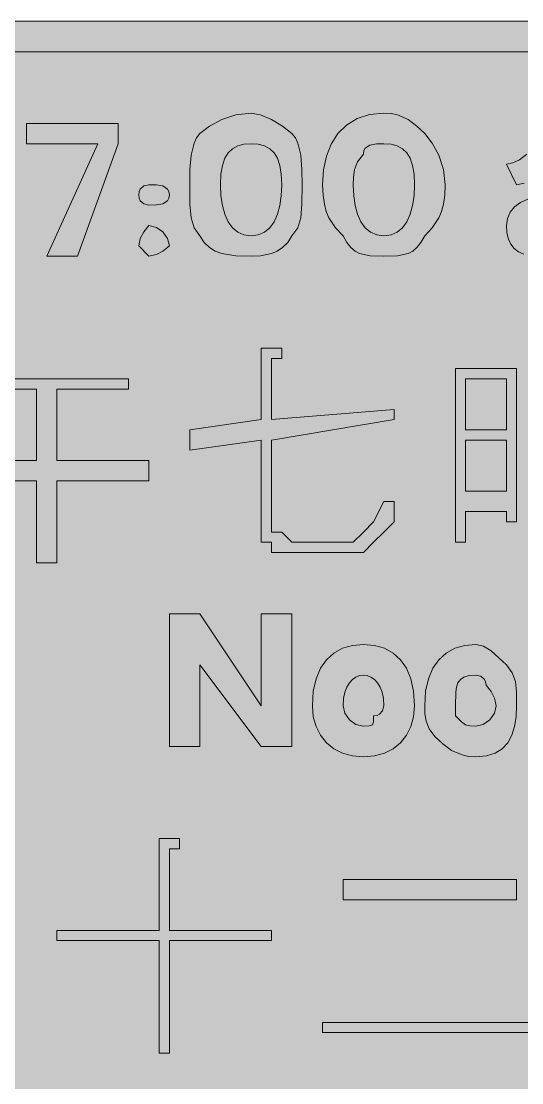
# Model space of a CAD drawing. Header units: metres. Extents: x 81 to 486, y 9 to 260.
# Drawn here: x 190.5 to 249.3, y 135.5 to 260.2 of the extents above; entities that cross this region are included whole.
import ezdxf

# ---------------------------------------------------------------- set-up
doc = ezdxf.new("R2010")
doc.units = ezdxf.units.M
doc.layers.add('FILL_BLACK_000000', color=7, linetype='Continuous', true_color=0x000000)
doc.layers.add('FILL_WHITE_FFFFFF', color=7, linetype='Continuous', true_color=0xffffff)

msp = doc.modelspace()

# ---------------------------------------------------------------- hatches: boundary and pattern name
at = {"layer": 'FILL_BLACK_000000', "true_color": 0x000000}
h = msp.add_hatch(color=7, dxfattribs=at)
h.dxf.hatch_style = 1
h.paths.add_polyline_path([(80.69, 255.06), (80.82, 255.96), (81.18, 256.86), (81.87, 257.76), (83.67, 259.41), (84.57, 259.95), (85.47, 260.16), (480.27, 260.16), (481.17, 259.95), (482.07, 259.41), (483.87, 257.76), (485.52, 255.96), (486.06, 255.06), (486.27, 254.16), (486.27, 15.36), (486.22, 14.51), (486.06, 13.77), (485.52, 12.51), (484.75, 11.48), (483.87, 10.56), (482.97, 9.87), (482.07, 9.51), (481.17, 9.38), (480.27, 9.36), (85.47, 9.36), (84.57, 9.38), (83.67, 9.51), (82.77, 9.87), (81.87, 10.56), (81.82, 10.96), (81.68, 11.27), (81.27, 11.76), (80.86, 12.25), (80.72, 12.56), (80.67, 12.96), (80.67, 15.36), (80.67, 254.16), (80.69, 255.06)])
h.paths.add_polyline_path([(83.82, 256.26), (83.51, 255.97), (83.28, 255.55), (83.12, 254.95), (83.07, 254.16), (83.07, 14.16), (83.22, 13.56), (83.58, 13.15), (83.87, 13.01), (84.27, 12.96), (84.32, 12.56), (84.46, 12.27), (84.87, 11.91), (85.47, 11.76), (480.27, 11.76), (481.15, 11.97), (481.92, 12.51), (482.46, 13.28), (482.67, 14.16), (482.67, 254.16), (482.62, 254.95), (482.46, 255.55), (482.23, 255.97), (481.92, 256.26), (481.15, 256.52), (480.27, 256.56), (85.47, 256.56), (84.59, 256.52), (83.82, 256.26)], flags=16)
h = msp.add_hatch(color=7, dxfattribs=at)
h.dxf.hatch_style = 1
h.paths.add_polyline_path([(191.07, 245.76), (191.07, 248.16), (201.87, 248.16), (201.87, 245.76), (197.07, 232.56), (193.47, 232.56), (199.47, 245.76), (191.07, 245.76)])
h = msp.add_hatch(color=7, dxfattribs=at)
h.dxf.hatch_style = 1
h.paths.add_polyline_path([(223.32, 237.06), (222.96, 235.9), (222.27, 234.96), (221.77, 234.17), (221.18, 233.57), (220.54, 233.15), (219.87, 232.86), (218.56, 232.6), (217.47, 232.56), (215.69, 232.6), (214.02, 232.86), (213.26, 233.15), (212.58, 233.57), (211.97, 234.17), (211.47, 234.96), (210.78, 235.9), (210.42, 237.06), (210.29, 238.67), (210.27, 240.96), (210.29, 242.74), (210.42, 244.41), (210.78, 245.85), (211.07, 246.46), (211.47, 246.96), (212.58, 247.84), (214.02, 248.61), (215.69, 249.15), (217.47, 249.36), (218.56, 249.15), (219.87, 248.61), (221.18, 247.84), (222.27, 246.96), (222.67, 246.46), (222.96, 245.85), (223.32, 244.41), (223.45, 242.74), (223.47, 240.96), (223.45, 238.67), (223.32, 237.06)])
h.paths.add_polyline_path([(220.85, 243.23), (220.56, 244.06), (220.17, 244.71), (219.66, 245.19), (219.05, 245.52), (218.31, 245.7), (217.47, 245.76), (216.63, 245.7), (215.9, 245.52), (215.28, 245.19), (214.77, 244.71), (214.38, 244.06), (214.1, 243.23), (213.93, 242.2), (213.87, 240.96), (213.93, 239.67), (214.1, 238.5), (214.38, 237.48), (214.77, 236.61), (215.28, 235.91), (215.9, 235.39), (216.63, 235.07), (217.47, 234.96), (218.31, 235.07), (219.05, 235.39), (219.66, 235.91), (220.17, 236.61), (220.56, 237.48), (220.85, 238.5), (221.01, 239.67), (221.07, 240.96), (221.01, 242.2), (220.85, 243.23)], flags=16)
h = msp.add_hatch(color=7, dxfattribs=at)
h.dxf.hatch_style = 1
h.paths.add_polyline_path([(240.06, 238.67), (239.83, 237.8), (239.52, 237.06), (238.75, 235.9), (237.87, 234.96), (237.42, 234.17), (236.95, 233.57), (236.46, 233.15), (235.92, 232.86), (234.66, 232.6), (233.07, 232.56), (231.48, 232.6), (230.22, 232.86), (229.68, 233.15), (229.19, 233.57), (228.72, 234.17), (228.27, 234.96), (227.39, 235.9), (226.62, 237.06), (226.31, 237.8), (226.08, 238.67), (225.92, 239.72), (225.87, 240.96), (225.98, 242.7), (226.32, 244.3), (226.88, 245.73), (227.67, 246.96), (228.68, 247.97), (229.92, 248.72), (231.38, 249.2), (233.07, 249.36), (233.92, 249.31), (234.66, 249.15), (235.92, 248.61), (236.95, 247.84), (237.87, 246.96), (238.75, 245.85), (239.52, 244.41), (240.06, 242.74), (240.27, 240.96), (240.22, 239.72), (240.06, 238.67)])
h.paths.add_polyline_path([(236.45, 243.23), (236.16, 244.06), (235.77, 244.71), (235.26, 245.19), (234.65, 245.52), (233.91, 245.7), (233.07, 245.76), (232.19, 245.74), (231.42, 245.61), (230.88, 245.25), (230.72, 244.96), (230.67, 244.56), (229.98, 243.66), (229.62, 242.76), (229.49, 241.86), (229.47, 240.96), (229.53, 239.67), (229.7, 238.5), (229.98, 237.48), (230.37, 236.61), (230.88, 235.91), (231.5, 235.39), (232.23, 235.07), (233.07, 234.96), (233.91, 235.07), (234.65, 235.39), (235.26, 235.91), (235.77, 236.61), (236.16, 237.48), (236.45, 238.5), (236.61, 239.67), (236.67, 240.96), (236.61, 242.2), (236.45, 243.23)], flags=16)
h = msp.add_hatch(color=7, dxfattribs=at)
h.dxf.hatch_style = 1
h.paths.add_polyline_path([(253.42, 241.36), (253.28, 241.65), (252.87, 242.01), (252.27, 242.16), (251.37, 241.97), (250.47, 241.56), (249.57, 241.15), (248.67, 240.96), (247.47, 243.36), (248.22, 243.51), (248.99, 243.87), (249.87, 244.56), (252.27, 244.56), (253.17, 244.5), (254.03, 244.33), (254.84, 244.05), (255.57, 243.66), (256.18, 243.15), (256.66, 242.53), (256.96, 241.8), (257.07, 240.96), (257.07, 234.96), (258.27, 234.96), (257.07, 232.56), (255.87, 232.56), (255.47, 232.61), (255.18, 232.75), (254.82, 233.16), (254.67, 233.76), (254.56, 233.36), (254.28, 233.07), (253.85, 232.85), (253.32, 232.71), (252.14, 232.58), (251.07, 232.56), (250.23, 232.62), (249.5, 232.78), (248.88, 233.07), (248.37, 233.46), (247.98, 233.97), (247.7, 234.58), (247.53, 235.32), (247.47, 236.16), (247.58, 237), (247.9, 237.73), (248.42, 238.35), (249.12, 238.86), (249.99, 239.25), (251.01, 239.53), (252.18, 239.7), (253.47, 239.76), (253.47, 240.96), (253.42, 241.36)])
h.paths.add_polyline_path([(252.27, 234.96), (252.96, 234.98), (253.32, 235.11), (253.45, 235.47), (253.47, 236.16), (253.47, 237.36), (251.07, 237.36), (249.87, 236.16), (251.07, 234.96), (252.27, 234.96)], flags=16)
h = msp.add_hatch(color=7, dxfattribs=at)
h.dxf.hatch_style = 1
h.paths.add_polyline_path([(207.82, 239.36), (207.66, 239.07), (207.12, 238.71), (206.35, 238.58), (205.47, 238.56), (204.87, 238.71), (204.46, 239.07), (204.32, 239.36), (204.27, 239.76), (204.32, 240.16), (204.46, 240.45), (204.87, 240.81), (205.47, 240.96), (206.35, 240.94), (207.12, 240.81), (207.66, 240.45), (207.82, 240.16), (207.87, 239.76), (207.82, 239.36)])
h = msp.add_hatch(color=7, dxfattribs=at)
h.dxf.hatch_style = 1
h.paths.add_polyline_path([(207.12, 233.16), (206.35, 232.75), (205.47, 232.56), (204.27, 233.76), (204.46, 234.64), (204.87, 235.41), (205.47, 236.16), (206.35, 235.95), (207.12, 235.41), (207.66, 234.64), (207.87, 233.76), (207.12, 233.16)])
h = msp.add_hatch(color=7, dxfattribs=at)
h.dxf.hatch_style = 1
h.paths.add_polyline_path([(203.07, 216.96), (194.67, 216.96), (194.67, 208.56), (205.47, 208.56), (205.47, 206.16), (194.67, 206.16), (194.67, 196.56), (192.27, 196.56), (192.27, 206.16), (180.27, 206.16), (180.27, 208.56), (192.27, 208.56), (192.27, 216.96), (186.27, 216.96), (185.07, 213.36), (182.67, 210.96), (181.47, 212.16), (183.87, 216.96), (186.27, 221.76), (187.47, 221.76), (188.67, 220.56), (187.47, 218.16), (203.07, 218.16), (203.07, 216.96)])
h = msp.add_hatch(color=7, dxfattribs=at)
h.dxf.hatch_style = 1
h.paths.add_polyline_path([(218.67, 213.36), (218.67, 221.76), (219.87, 221.76), (221.07, 221.76), (221.07, 220.56), (219.87, 220.56), (219.87, 213.36), (234.27, 214.56), (234.27, 213.36), (219.87, 210.96), (219.87, 200.16), (221.07, 200.16), (222.27, 198.96), (229.47, 198.96), (230.67, 200.16), (231.87, 201.36), (233.07, 203.76), (234.27, 203.76), (234.27, 201.36), (233.07, 200.16), (231.87, 198.96), (230.67, 197.76), (229.47, 197.76), (221.07, 197.76), (219.87, 197.76), (219.87, 198.96), (218.67, 198.96), (218.67, 200.16), (218.67, 210.96), (210.27, 209.76), (210.27, 212.16), (218.67, 213.36)])
h = msp.add_hatch(color=7, dxfattribs=at)
h.dxf.hatch_style = 1
h.paths.add_polyline_path([(248.67, 201.36), (247.47, 201.36), (247.47, 202.56), (242.67, 202.56), (242.67, 198.96), (241.47, 198.96), (241.47, 219.36), (248.67, 219.36), (248.67, 201.36)])
h.paths.add_polyline_path([(247.47, 209.76), (247.47, 210.96), (242.67, 210.96), (242.67, 209.76), (242.67, 204.96), (247.47, 204.96), (247.47, 209.76)], flags=16)
h.paths.add_polyline_path([(247.47, 218.16), (242.67, 218.16), (242.67, 216.96), (242.67, 212.16), (247.47, 212.16), (247.47, 216.96), (247.47, 218.16)], flags=16)
h = msp.add_hatch(color=7, dxfattribs=at)
h.dxf.hatch_style = 1
h.paths.add_polyline_path([(218.67, 190.56), (222.27, 190.56), (222.27, 174.96), (218.67, 174.96), (211.47, 184.56), (211.47, 174.96), (207.87, 174.96), (207.87, 190.56), (211.47, 190.56), (218.67, 179.76), (218.67, 190.56)])
h = msp.add_hatch(color=7, dxfattribs=at)
h.dxf.hatch_style = 1
h.paths.add_polyline_path([(236.24, 177.3), (235.72, 176.28), (235.02, 175.41), (234.15, 174.71), (233.13, 174.19), (231.96, 173.87), (230.67, 173.76), (229.38, 173.87), (228.21, 174.19), (227.19, 174.71), (226.32, 175.41), (225.62, 176.28), (225.1, 177.3), (224.78, 178.47), (224.67, 179.76), (224.78, 181.45), (225.1, 182.91), (225.62, 184.15), (226.32, 185.16), (227.19, 185.95), (228.21, 186.51), (229.38, 186.85), (230.67, 186.96), (231.96, 186.85), (233.13, 186.51), (234.15, 185.95), (235.02, 185.16), (235.72, 184.15), (236.24, 182.91), (236.56, 181.45), (236.67, 179.76), (236.56, 178.47), (236.24, 177.3)])
h.paths.add_polyline_path([(229.02, 178.11), (229.79, 177.57), (230.67, 177.36), (231.36, 177.38), (231.72, 177.51), (231.85, 177.87), (231.87, 178.56), (232.27, 178.61), (232.56, 178.75), (232.92, 179.16), (233.07, 179.76), (233.02, 180.6), (232.86, 181.33), (232.63, 181.95), (232.32, 182.46), (231.96, 182.85), (231.55, 183.13), (231.12, 183.3), (230.67, 183.36), (230.22, 183.3), (229.79, 183.13), (229.38, 182.85), (229.02, 182.46), (228.71, 181.95), (228.48, 181.33), (228.32, 180.6), (228.27, 179.76), (228.48, 178.88), (229.02, 178.11)], flags=16)
h = msp.add_hatch(color=7, dxfattribs=at)
h.dxf.hatch_style = 1
h.paths.add_polyline_path([(248.43, 177.3), (248.1, 176.28), (247.62, 175.41), (246.97, 174.71), (246.14, 174.19), (245.11, 173.87), (243.87, 173.76), (243.02, 173.81), (242.28, 173.97), (241.02, 174.51), (239.99, 175.28), (239.07, 176.16), (238.38, 177.06), (238.02, 177.96), (237.89, 178.86), (237.87, 179.76), (237.98, 181.45), (238.3, 182.91), (238.82, 184.15), (239.52, 185.16), (240.39, 185.95), (241.41, 186.51), (242.58, 186.85), (243.87, 186.96), (244.77, 186.75), (245.67, 186.21), (247.47, 184.56), (248.16, 183.64), (248.52, 182.61), (248.65, 181.35), (248.67, 179.76), (248.61, 178.47), (248.43, 177.3)])
h.paths.add_polyline_path([(245.67, 181.41), (245.07, 182.16), (245.02, 182.56), (244.88, 182.85), (244.47, 183.21), (243.87, 183.36), (243.08, 183.3), (242.48, 183.13), (242.06, 182.85), (241.77, 182.46), (241.6, 181.95), (241.51, 181.33), (241.47, 179.76), (241.47, 178.56), (242.18, 177.87), (242.67, 177.51), (243.16, 177.38), (243.87, 177.36), (244.75, 177.57), (245.52, 178.11), (246.06, 178.88), (246.27, 179.76), (246.08, 180.64), (245.67, 181.41)], flags=16)
h = msp.add_hatch(color=7, dxfattribs=at)
h.dxf.hatch_style = 1
h.paths.add_polyline_path([(207.87, 152.16), (207.87, 138.96), (206.67, 138.96), (206.67, 152.16), (194.67, 152.16), (194.67, 153.36), (206.67, 153.36), (206.67, 164.16), (207.87, 164.16), (209.07, 164.16), (209.07, 162.96), (207.87, 162.96), (207.87, 153.36), (219.87, 153.36), (219.87, 152.16), (207.87, 152.16)])
h = msp.add_hatch(color=7, dxfattribs=at)
h.dxf.hatch_style = 1
h.paths.add_polyline_path([(228.27, 159.36), (248.67, 159.36), (248.67, 156.96), (228.27, 156.96), (228.27, 159.36)])
h = msp.add_hatch(color=7, dxfattribs=at)
h.dxf.hatch_style = 1
h.paths.add_polyline_path([(225.87, 142.56), (251.07, 142.56), (251.07, 141.36), (225.87, 141.36), (225.87, 142.56)])
at = {"layer": 'FILL_WHITE_FFFFFF', "true_color": 0xffffff}
h = msp.add_hatch(color=7, dxfattribs=at)
h.dxf.hatch_style = 1
h.paths.add_polyline_path([(480.27, 256.56), (482.67, 256.56), (482.67, 254.16), (482.67, 14.16), (482.67, 12.96), (481.96, 12.27), (481.47, 11.91), (480.98, 11.78), (480.27, 11.76), (85.47, 11.76), (84.87, 11.91), (84.46, 12.27), (84.32, 12.56), (84.27, 12.96), (83.87, 13.01), (83.58, 13.15), (83.22, 13.56), (83.07, 14.16), (83.07, 254.16), (83.12, 254.95), (83.28, 255.55), (83.51, 255.97), (83.82, 256.26), (84.59, 256.52), (85.47, 256.56), (480.27, 256.56)])

# ---------------------------------------------------------------- linework, layer by layer
at = {"layer": 'FILL_BLACK_000000', "lineweight": 0, "true_color": 0x000000}
for points in [[(480.27, 9.36), (85.47, 9.36), (84.57, 9.38), (83.67, 9.51), (82.77, 9.87), (81.87, 10.56), (81.82, 10.96), (81.68, 11.27), (81.27, 11.76), (80.86, 12.25), (80.72, 12.56), (80.67, 12.96), (80.67, 15.36), (80.67, 254.16), (80.69, 255.06), (80.82, 255.96), (81.18, 256.86), (81.87, 257.76), (83.67, 259.41), (84.57, 259.95), (85.47, 260.16), (480.27, 260.16)], [(480.27, 256.56), (85.47, 256.56), (84.59, 256.52), (83.82, 256.26), (83.51, 255.97), (83.28, 255.55), (83.12, 254.95), (83.07, 254.16), (83.07, 14.16), (83.22, 13.56), (83.58, 13.15), (83.87, 13.01), (84.27, 12.96), (84.32, 12.56), (84.46, 12.27), (84.87, 11.91), (85.47, 11.76), (480.27, 11.76)], [(249.57, 241.15), (248.67, 240.96), (247.47, 243.36), (248.22, 243.51), (248.99, 243.87), (249.87, 244.56)], [(249.5, 232.78), (248.88, 233.07), (248.37, 233.46), (247.98, 233.97), (247.7, 234.58), (247.53, 235.32), (247.47, 236.16), (247.58, 237), (247.9, 237.73), (248.42, 238.35), (249.12, 238.86), (249.99, 239.25)]]:
    msp.add_lwpolyline(points, dxfattribs=at)
for points in [[(191.07, 245.76), (191.07, 248.16), (201.87, 248.16), (201.87, 245.76), (197.07, 232.56), (193.47, 232.56), (199.47, 245.76)], [(223.32, 237.06), (222.96, 235.9), (222.27, 234.96), (221.77, 234.17), (221.18, 233.57), (220.54, 233.15), (219.87, 232.86), (218.56, 232.6), (217.47, 232.56), (215.69, 232.6), (214.02, 232.86), (213.26, 233.15), (212.58, 233.57), (211.97, 234.17), (211.47, 234.96), (210.78, 235.9), (210.42, 237.06), (210.29, 238.67), (210.27, 240.96), (210.29, 242.74), (210.42, 244.41), (210.78, 245.85), (211.07, 246.46), (211.47, 246.96), (212.58, 247.84), (214.02, 248.61), (215.69, 249.15), (217.47, 249.36), (218.56, 249.15), (219.87, 248.61), (221.18, 247.84), (222.27, 246.96), (222.67, 246.46), (222.96, 245.85), (223.32, 244.41), (223.45, 242.74), (223.47, 240.96), (223.45, 238.67)], [(240.06, 238.67), (239.83, 237.8), (239.52, 237.06), (238.75, 235.9), (237.87, 234.96), (237.42, 234.17), (236.95, 233.57), (236.46, 233.15), (235.92, 232.86), (234.66, 232.6), (233.07, 232.56), (231.48, 232.6), (230.22, 232.86), (229.68, 233.15), (229.19, 233.57), (228.72, 234.17), (228.27, 234.96), (227.39, 235.9), (226.62, 237.06), (226.31, 237.8), (226.08, 238.67), (225.92, 239.72), (225.87, 240.96), (225.98, 242.7), (226.32, 244.3), (226.88, 245.73), (227.67, 246.96), (228.68, 247.97), (229.92, 248.72), (231.38, 249.2), (233.07, 249.36), (233.92, 249.31), (234.66, 249.15), (235.92, 248.61), (236.95, 247.84), (237.87, 246.96), (238.75, 245.85), (239.52, 244.41), (240.06, 242.74), (240.27, 240.96), (240.22, 239.72)], [(220.85, 243.23), (220.56, 244.06), (220.17, 244.71), (219.66, 245.19), (219.05, 245.52), (218.31, 245.7), (217.47, 245.76), (216.63, 245.7), (215.9, 245.52), (215.28, 245.19), (214.77, 244.71), (214.38, 244.06), (214.1, 243.23), (213.93, 242.2), (213.87, 240.96), (213.93, 239.67), (214.1, 238.5), (214.38, 237.48), (214.77, 236.61), (215.28, 235.91), (215.9, 235.39), (216.63, 235.07), (217.47, 234.96), (218.31, 235.07), (219.05, 235.39), (219.66, 235.91), (220.17, 236.61), (220.56, 237.48), (220.85, 238.5), (221.01, 239.67), (221.07, 240.96), (221.01, 242.2)], [(236.45, 243.23), (236.16, 244.06), (235.77, 244.71), (235.26, 245.19), (234.65, 245.52), (233.91, 245.7), (233.07, 245.76), (232.19, 245.74), (231.42, 245.61), (230.88, 245.25), (230.72, 244.96), (230.67, 244.56), (229.98, 243.66), (229.62, 242.76), (229.49, 241.86), (229.47, 240.96), (229.53, 239.67), (229.7, 238.5), (229.98, 237.48), (230.37, 236.61), (230.88, 235.91), (231.5, 235.39), (232.23, 235.07), (233.07, 234.96), (233.91, 235.07), (234.65, 235.39), (235.26, 235.91), (235.77, 236.61), (236.16, 237.48), (236.45, 238.5), (236.61, 239.67), (236.67, 240.96), (236.61, 242.2)], [(207.82, 239.36), (207.66, 239.07), (207.12, 238.71), (206.35, 238.58), (205.47, 238.56), (204.87, 238.71), (204.46, 239.07), (204.32, 239.36), (204.27, 239.76), (204.32, 240.16), (204.46, 240.45), (204.87, 240.81), (205.47, 240.96), (206.35, 240.94), (207.12, 240.81), (207.66, 240.45), (207.82, 240.16), (207.87, 239.76)], [(207.12, 233.16), (206.35, 232.75), (205.47, 232.56), (204.27, 233.76), (204.46, 234.64), (204.87, 235.41), (205.47, 236.16), (206.35, 235.95), (207.12, 235.41), (207.66, 234.64), (207.87, 233.76)], [(203.07, 216.96), (194.67, 216.96), (194.67, 208.56), (205.47, 208.56), (205.47, 206.16), (194.67, 206.16), (194.67, 196.56), (192.27, 196.56), (192.27, 206.16), (180.27, 206.16), (180.27, 208.56), (192.27, 208.56), (192.27, 216.96), (186.27, 216.96), (185.07, 213.36), (182.67, 210.96), (181.47, 212.16), (183.87, 216.96), (186.27, 221.76), (187.47, 221.76), (188.67, 220.56), (187.47, 218.16), (203.07, 218.16)], [(218.67, 213.36), (218.67, 221.76), (219.87, 221.76), (221.07, 221.76), (221.07, 220.56), (219.87, 220.56), (219.87, 213.36), (234.27, 214.56), (234.27, 213.36), (219.87, 210.96), (219.87, 200.16), (221.07, 200.16), (222.27, 198.96), (229.47, 198.96), (230.67, 200.16), (231.87, 201.36), (233.07, 203.76), (234.27, 203.76), (234.27, 201.36), (233.07, 200.16), (231.87, 198.96), (230.67, 197.76), (229.47, 197.76), (221.07, 197.76), (219.87, 197.76), (219.87, 198.96), (218.67, 198.96), (218.67, 200.16), (218.67, 210.96), (210.27, 209.76), (210.27, 212.16)], [(248.67, 201.36), (247.47, 201.36), (247.47, 202.56), (242.67, 202.56), (242.67, 198.96), (241.47, 198.96), (241.47, 219.36), (248.67, 219.36)], [(247.47, 218.16), (242.67, 218.16), (242.67, 216.96), (242.67, 212.16), (247.47, 212.16), (247.47, 216.96)], [(247.47, 209.76), (247.47, 210.96), (242.67, 210.96), (242.67, 209.76), (242.67, 204.96), (247.47, 204.96)], [(218.67, 190.56), (222.27, 190.56), (222.27, 174.96), (218.67, 174.96), (211.47, 184.56), (211.47, 174.96), (207.87, 174.96), (207.87, 190.56), (211.47, 190.56), (218.67, 179.76)], [(236.24, 177.3), (235.72, 176.28), (235.02, 175.41), (234.15, 174.71), (233.13, 174.19), (231.96, 173.87), (230.67, 173.76), (229.38, 173.87), (228.21, 174.19), (227.19, 174.71), (226.32, 175.41), (225.62, 176.28), (225.1, 177.3), (224.78, 178.47), (224.67, 179.76), (224.78, 181.45), (225.1, 182.91), (225.62, 184.15), (226.32, 185.16), (227.19, 185.95), (228.21, 186.51), (229.38, 186.85), (230.67, 186.96), (231.96, 186.85), (233.13, 186.51), (234.15, 185.95), (235.02, 185.16), (235.72, 184.15), (236.24, 182.91), (236.56, 181.45), (236.67, 179.76), (236.56, 178.47)], [(248.43, 177.3), (248.1, 176.28), (247.62, 175.41), (246.97, 174.71), (246.14, 174.19), (245.11, 173.87), (243.87, 173.76), (243.02, 173.81), (242.28, 173.97), (241.02, 174.51), (239.99, 175.28), (239.07, 176.16), (238.38, 177.06), (238.02, 177.96), (237.89, 178.86), (237.87, 179.76), (237.98, 181.45), (238.3, 182.91), (238.82, 184.15), (239.52, 185.16), (240.39, 185.95), (241.41, 186.51), (242.58, 186.85), (243.87, 186.96), (244.77, 186.75), (245.67, 186.21), (247.47, 184.56), (248.16, 183.64), (248.52, 182.61), (248.65, 181.35), (248.67, 179.76), (248.61, 178.47)], [(229.02, 178.11), (229.79, 177.57), (230.67, 177.36), (231.36, 177.38), (231.72, 177.51), (231.85, 177.87), (231.87, 178.56), (232.27, 178.61), (232.56, 178.75), (232.92, 179.16), (233.07, 179.76), (233.02, 180.6), (232.86, 181.33), (232.63, 181.95), (232.32, 182.46), (231.96, 182.85), (231.55, 183.13), (231.12, 183.3), (230.67, 183.36), (230.22, 183.3), (229.79, 183.13), (229.38, 182.85), (229.02, 182.46), (228.71, 181.95), (228.48, 181.33), (228.32, 180.6), (228.27, 179.76), (228.48, 178.88)], [(245.67, 181.41), (245.07, 182.16), (245.02, 182.56), (244.88, 182.85), (244.47, 183.21), (243.87, 183.36), (243.08, 183.3), (242.48, 183.13), (242.06, 182.85), (241.77, 182.46), (241.6, 181.95), (241.51, 181.33), (241.47, 179.76), (241.47, 178.56), (242.18, 177.87), (242.67, 177.51), (243.16, 177.38), (243.87, 177.36), (244.75, 177.57), (245.52, 178.11), (246.06, 178.88), (246.27, 179.76), (246.08, 180.64)], [(207.87, 152.16), (207.87, 138.96), (206.67, 138.96), (206.67, 152.16), (194.67, 152.16), (194.67, 153.36), (206.67, 153.36), (206.67, 164.16), (207.87, 164.16), (209.07, 164.16), (209.07, 162.96), (207.87, 162.96), (207.87, 153.36), (219.87, 153.36), (219.87, 152.16)], [(228.27, 159.36), (248.67, 159.36), (248.67, 156.96), (228.27, 156.96)], [(225.87, 142.56), (251.07, 142.56), (251.07, 141.36), (225.87, 141.36)]]:
    msp.add_lwpolyline(points, close=True, dxfattribs=at)
at = {"layer": 'FILL_WHITE_FFFFFF', "lineweight": 0, "true_color": 0xffffff}
msp.add_lwpolyline([(480.27, 11.76), (85.47, 11.76), (84.87, 11.91), (84.46, 12.27), (84.32, 12.56), (84.27, 12.96), (83.87, 13.01), (83.58, 13.15), (83.22, 13.56), (83.07, 14.16), (83.07, 254.16), (83.12, 254.95), (83.28, 255.55), (83.51, 255.97), (83.82, 256.26), (84.59, 256.52), (85.47, 256.56), (480.27, 256.56)], dxfattribs=at)

doc.saveas('drawing.dxf')
